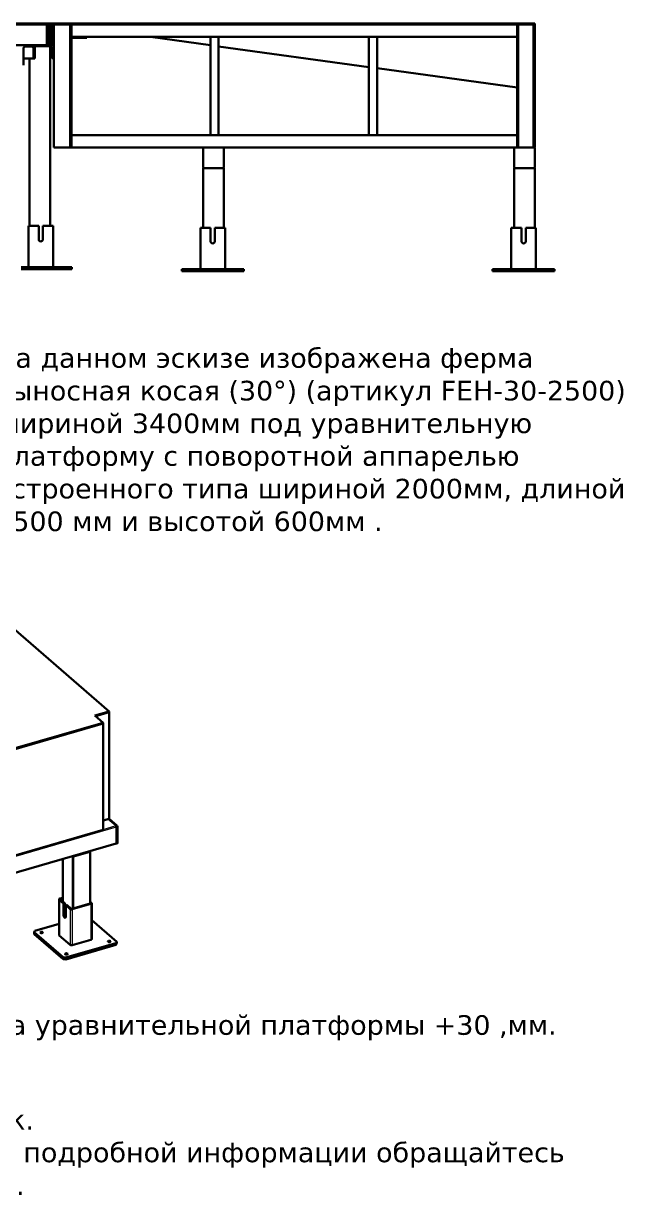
# Model space of a CAD drawing. Header units: millimetres. Extents: x 55353 to 62376, y 2444 to 7102.
# Drawn here: x 60477 to 62376, y 3203 to 6926 of the extents above; entities that cross this region are included whole.
import ezdxf

# ---------------------------------------------------------------- set-up
doc = ezdxf.new("R2010")
doc.units = ezdxf.units.MM
doc.linetypes.add('K5LT_BASIC', pattern=[0])
doc.linetypes.add('K5LT_THIN', pattern=[0])
doc.styles.get("Standard").update_dxf_attribs({"font": 'verdana.TTF'})

msp = doc.modelspace()

# ---------------------------------------------------------------- linework, layer by layer
at = {"color": 5, "linetype": 'K5LT_BASIC', "lineweight": 30, "true_color": 0x0000ff}
for p, q in [((60573.139, 6926.267), (59380.453, 6926.267)), ((60573.139, 6926.267), (60573.139, 6923.001)), ((60573.139, 6926.267), (60573.139, 6923.001)), ((60573.139, 6923.001), (60573.139, 6926.267)), ((60573.139, 6923.001), (60573.139, 6926.267)), ((60625.395, 6926.267), (60573.139, 6926.267)), ((60625.395, 6926.267), (60625.395, 6923.001)), ((62042.843, 6926.267), (60625.395, 6926.267)), ((62095.1, 6926.267), (62042.843, 6926.267)), ((62042.843, 6926.267), (62042.843, 6923.001)), ((62095.1, 6926.267), (62095.1, 6923.001)), ((58649.582, 6923.001), (60551.43, 6923.001)), ((60573.139, 6923.001), (59380.453, 6923.001)), ((60551.43, 6923.001), (60551.43, 6857.68)), ((60554.697, 6923.001), (60554.697, 6857.68)), ((60561.72, 6923.001), (60561.72, 6857.68)), ((60567.377, 6923.001), (60567.377, 6857.68)), ((60567.377, 6857.68), (60567.377, 6923.001)), ((60573.034, 6857.68), (60573.034, 6923.001)), ((60573.139, 6857.68), (60573.139, 6923.001)), ((60625.395, 6923.001), (60573.139, 6923.001)), ((60625.395, 6923.001), (60573.139, 6923.001)), ((60629.314, 6923.001), (60625.395, 6923.001)), ((60625.395, 6534.345), (60625.395, 6923.001)), ((62042.843, 6923.001), (60625.395, 6923.001)), ((60629.314, 6534.345), (60629.314, 6923.001)), ((60629.314, 6885.768), (60629.314, 6921.041)), ((62042.843, 6923.001), (62038.924, 6923.001)), ((62038.924, 6534.345), (62038.924, 6923.001)), ((62038.924, 6885.768), (62038.924, 6921.041)), ((62095.1, 6923.001), (62042.843, 6923.001)), ((62091.18, 6923.001), (62042.843, 6923.001)), ((62042.843, 6534.345), (62042.843, 6923.001)), ((62095.1, 6923.001), (62091.18, 6923.001)), ((62091.18, 6534.345), (62091.18, 6923.001)), ((62091.18, 6534.345), (62091.18, 6923.001)), ((62095.1, 6534.345), (62095.1, 6923.001)), ((60551.43, 6857.68), (58649.582, 6857.68)), ((60481.364, 6853.108), (60506.512, 6853.108)), ((60507.819, 6855.721), (60507.819, 6857.68)), ((60513.672, 6857.68), (60513.672, 6815.876)), ((60562.1, 6854.414), (60513.672, 6854.414)), ((60551.43, 6857.68), (60554.697, 6857.68)), ((60561.72, 6857.68), (60554.697, 6857.68)), ((60561.72, 6857.68), (60567.377, 6857.68)), ((60562.034, 6854.414), (60562.034, 6286.129)), ((60573.034, 6857.68), (60567.377, 6857.68)), ((60573.139, 6857.68), (60573.034, 6857.68)), ((60573.139, 6857.68), (60573.139, 6815.876)), ((60573.139, 6534.345), (60573.139, 6857.68)), ((61068.674, 6883.809), (60629.314, 6883.809)), ((60677.651, 6881.196), (60629.314, 6881.196)), ((60677.651, 6883.809), (60677.651, 6881.196)), ((60879.491, 6883.809), (60677.651, 6883.809)), ((60879.491, 6883.809), (60677.651, 6883.809)), ((61068.674, 6883.809), (60677.651, 6883.809)), ((61068.674, 6857.75), (60879.491, 6883.809)), ((60879.491, 6883.809), (61068.674, 6883.809)), ((61070.634, 6883.809), (61068.674, 6883.809)), ((61068.674, 6883.809), (61068.674, 6573.538)), ((61068.674, 6573.538), (61068.674, 6883.809)), ((61068.674, 6573.538), (61068.674, 6857.75)), ((61068.674, 6857.75), (61068.674, 6573.538)), ((61092.843, 6883.809), (61070.634, 6883.809)), ((61094.802, 6883.809), (61092.843, 6883.809)), ((61094.802, 6883.809), (61094.802, 6573.538)), ((61094.802, 6573.538), (61094.802, 6883.809)), ((61094.802, 6883.809), (61569.925, 6883.809)), ((61569.925, 6883.809), (61094.802, 6883.809)), ((61569.925, 6883.809), (61094.802, 6883.809)), ((61094.802, 6573.538), (61094.802, 6854.151)), ((61094.802, 6854.151), (61094.802, 6573.538)), ((61569.925, 6788.707), (61094.802, 6854.151)), ((61571.885, 6883.809), (61569.925, 6883.809)), ((61569.925, 6573.538), (61569.925, 6883.809)), ((61569.925, 6883.809), (61569.925, 6573.538)), ((61594.094, 6883.809), (61571.885, 6883.809)), ((61596.053, 6883.809), (61594.094, 6883.809)), ((61596.053, 6573.538), (61596.053, 6883.809)), ((61596.053, 6883.809), (61596.053, 6573.538)), ((61596.053, 6883.809), (62038.924, 6883.809)), ((62038.924, 6883.809), (61596.053, 6883.809)), ((62038.924, 6883.809), (61596.053, 6883.809)), ((60477.445, 6794.973), (60477.445, 6845.27)), ((60511.749, 6815.876), (60477.445, 6815.876)), ((60496.714, 6815.876), (60496.714, 6286.129)), ((60508.92, 6819.142), (60508.92, 6848.862)), ((60513.672, 6815.876), (60511.749, 6815.876)), ((60567.652, 6819.142), (60567.652, 6848.862)), ((60573.139, 6815.876), (60570.918, 6815.876)), ((61569.925, 6788.707), (61569.925, 6573.538)), ((61569.925, 6573.538), (61569.925, 6788.707)), ((61596.053, 6785.108), (61596.053, 6573.538)), ((61596.053, 6573.538), (61596.053, 6785.108)), ((62038.924, 6724.107), (61596.053, 6785.108)), ((61068.674, 6573.538), (60629.314, 6573.538)), ((61068.674, 6573.538), (60629.314, 6573.538)), ((61068.674, 6573.538), (60629.314, 6573.538)), ((61068.674, 6573.538), (60629.314, 6573.538)), ((60629.314, 6536.305), (60629.314, 6571.578)), ((61070.634, 6573.538), (61068.674, 6573.538)), ((61092.843, 6573.538), (61070.634, 6573.538)), ((61094.802, 6573.538), (61092.843, 6573.538)), ((61569.925, 6573.538), (61094.802, 6573.538)), ((61569.925, 6573.538), (61094.802, 6573.538)), ((61569.925, 6573.538), (61094.802, 6573.538)), ((61569.925, 6573.538), (61094.802, 6573.538)), ((61571.885, 6573.538), (61569.925, 6573.538)), ((61569.925, 6573.538), (61571.885, 6573.538)), ((61594.094, 6573.538), (61571.885, 6573.538)), ((61571.885, 6573.538), (61594.094, 6573.538)), ((61596.053, 6573.538), (61594.094, 6573.538)), ((61594.094, 6573.538), (61596.053, 6573.538)), ((62038.924, 6573.538), (61596.053, 6573.538)), ((62038.924, 6573.538), (61596.053, 6573.538)), ((62038.924, 6573.538), (61596.053, 6573.538)), ((62038.924, 6573.538), (61596.053, 6573.538)), ((62038.924, 6536.305), (62038.924, 6571.578)), ((60625.395, 6534.345), (60573.139, 6534.345)), ((60629.314, 6534.345), (60625.395, 6534.345)), ((61049.323, 6534.345), (60629.314, 6534.345)), ((61049.323, 6534.345), (60629.314, 6534.345)), ((61049.323, 6534.345), (60629.314, 6534.345)), ((61049.323, 6534.345), (60629.314, 6534.345)), ((61046.057, 6472.291), (61046.057, 6531.079)), ((61049.323, 6534.345), (61108.111, 6534.345)), ((61569.925, 6534.345), (61108.111, 6534.345)), ((61569.925, 6534.345), (61108.111, 6534.345)), ((61569.925, 6534.345), (61108.111, 6534.345)), ((62033.045, 6534.345), (61108.111, 6534.345)), ((61111.377, 6531.079), (61111.377, 6472.291)), ((61569.925, 6534.345), (61602.585, 6534.345)), ((62033.045, 6534.345), (61602.585, 6534.345)), ((62033.045, 6534.345), (61602.585, 6534.345)), ((62033.045, 6534.345), (61602.585, 6534.345)), ((62029.779, 6472.291), (62029.779, 6531.079)), ((62033.045, 6534.345), (62091.834, 6534.345)), ((62042.843, 6534.345), (62038.924, 6534.345)), ((62095.1, 6534.345), (62091.834, 6534.345)), ((62091.834, 6534.345), (62095.1, 6534.345)), ((62095.1, 6531.079), (62095.1, 6472.291)), ((61046.057, 6469.025), (61046.057, 6279.597)), ((61046.057, 6279.597), (61046.057, 6469.025)), ((61046.057, 6469.025), (61049.322, 6469.025)), ((61108.111, 6469.025), (61049.323, 6469.025)), ((61108.113, 6469.025), (61111.377, 6469.025)), ((61111.377, 6469.025), (61111.377, 6279.597)), ((61111.377, 6279.597), (61111.377, 6469.025)), ((62029.779, 6469.025), (62033.044, 6469.025)), ((62029.779, 6279.597), (62029.779, 6469.025)), ((62029.779, 6469.025), (62029.779, 6279.597)), ((62091.834, 6469.025), (62033.045, 6469.025)), ((62091.836, 6469.025), (62095.1, 6469.025)), ((62095.1, 6279.597), (62095.1, 6469.025)), ((62095.1, 6469.025), (62095.1, 6279.597)), ((60498.021, 6286.129), (60492.795, 6286.129)), ((60492.795, 6286.129), (60492.795, 6155.488)), ((60525.455, 6286.129), (60498.021, 6286.129)), ((60525.455, 6286.129), (60525.455, 6243.671)), ((60565.954, 6286.129), (60538.519, 6286.129)), ((60538.519, 6243.671), (60538.519, 6286.129)), ((60571.179, 6286.129), (60565.954, 6286.129)), ((60571.179, 6286.129), (60571.179, 6155.488)), ((61042.138, 6279.597), (61036.912, 6279.597)), ((61036.912, 6279.597), (61036.912, 6148.956)), ((61069.572, 6279.597), (61042.138, 6279.597)), ((61069.572, 6279.597), (61069.572, 6237.139)), ((61110.071, 6279.597), (61082.636, 6279.597)), ((61082.636, 6237.139), (61082.636, 6279.597)), ((61115.297, 6279.597), (61110.071, 6279.597)), ((61115.297, 6279.597), (61115.297, 6148.956)), ((62025.86, 6279.597), (62020.635, 6279.597)), ((62020.635, 6279.597), (62020.635, 6148.956)), ((62053.295, 6279.597), (62025.86, 6279.597)), ((62053.295, 6279.597), (62053.295, 6237.139)), ((62093.793, 6279.597), (62066.359, 6279.597)), ((62066.359, 6237.139), (62066.359, 6279.597)), ((62099.019, 6279.597), (62093.793, 6279.597)), ((62099.019, 6279.597), (62099.019, 6148.956)), ((60623.435, 6155.488), (60469.933, 6155.488)), ((60623.435, 6148.956), (60469.933, 6148.956)), ((60629.967, 6155.488), (60623.435, 6155.488)), ((60623.435, 6155.488), (60623.435, 6148.956)), ((60629.967, 6148.956), (60623.435, 6148.956)), ((60629.967, 6155.488), (60629.967, 6148.956)), ((60984.656, 6148.956), (60978.124, 6148.956)), ((60978.124, 6148.956), (60978.124, 6142.424)), ((60984.656, 6148.956), (60984.656, 6142.424)), ((61167.553, 6148.956), (60984.656, 6148.956)), ((61174.085, 6148.956), (61167.553, 6148.956)), ((61167.553, 6148.956), (61167.553, 6142.424)), ((61174.085, 6148.956), (61174.085, 6142.424)), ((61968.378, 6148.956), (61961.846, 6148.956)), ((61961.846, 6148.956), (61961.846, 6142.424)), ((61968.378, 6148.956), (61968.378, 6142.424)), ((62151.275, 6148.956), (61968.378, 6148.956)), ((62157.807, 6148.956), (62151.275, 6148.956)), ((62151.275, 6148.956), (62151.275, 6142.424)), ((62157.807, 6148.956), (62157.807, 6142.424)), ((60984.656, 6142.424), (60978.124, 6142.424)), ((61167.553, 6142.424), (60984.656, 6142.424)), ((61174.085, 6142.424), (61167.553, 6142.424)), ((61968.378, 6142.424), (61961.846, 6142.424)), ((62151.275, 6142.424), (61968.378, 6142.424)), ((62157.807, 6142.424), (62151.275, 6142.424))]:
    msp.add_line(p, q, dxfattribs=at)
at = {"color": 5, "linetype": 'K5LT_BASIC', "lineweight": 30}
for p, q in [((60748.498, 4750.127), (60039.773, 5363.9)), ((60703.242, 4737.063), (60748.498, 4750.127)), ((60729.371, 4714.435), (60703.242, 4737.063)), ((60705.692, 4734.942), (60748.498, 4747.299)), ((60705.692, 4734.942), (60748.498, 4747.299)), ((60748.498, 4747.299), (60748.498, 4750.127)), ((60748.498, 4747.299), (60748.498, 4410.713)), ((60387.128, 4615.639), (60729.371, 4714.435)), ((60387.128, 4612.81), (60729.371, 4711.607)), ((60729.371, 4711.607), (60387.128, 4612.81)), ((60729.371, 4711.607), (60729.371, 4714.435)), ((60729.371, 4375.022), (60729.371, 4711.607)), ((60748.498, 4410.713), (60729.371, 4405.192)), ((60745.669, 4409.897), (60770.164, 4388.683)), ((60745.669, 4409.897), (60770.164, 4388.683)), ((60748.498, 4410.713), (60772.993, 4389.5)), ((60387.128, 4276.225), (60729.371, 4375.022)), ((60771.797, 4384.441), (60771.797, 4333.529)), ((60771.797, 4384.441), (60771.797, 4333.529)), ((60774.626, 4385.257), (60774.626, 4334.345)), ((60771.07, 4331.805), (58853.382, 3778.216)), ((60773.899, 4332.622), (60771.07, 4331.805)), ((60601.739, 4148.665), (60601.739, 4282.923)), ((60686.944, 4306.205), (60636.032, 4291.508)), ((60688.577, 4142.627), (60688.577, 4307.619)), ((60589.964, 4042.505), (60589.964, 4155.643)), ((60604.381, 4142.458), (60590.664, 4154.337)), ((60592.577, 4157.906), (60601.739, 4160.551)), ((60594.058, 4155.317), (60607.775, 4143.437)), ((60601.739, 4158.288), (60594.536, 4156.209)), ((60604.381, 4142.458), (60607.775, 4143.437)), ((60604.381, 4142.458), (60604.381, 4105.688)), ((60607.775, 4106.667), (60607.775, 4143.437)), ((60614.307, 4137.78), (60610.913, 4136.801)), ((60610.913, 4100.031), (60610.913, 4136.801)), ((60624.63, 4124.921), (60610.913, 4136.801)), ((60614.307, 4137.78), (60628.025, 4125.901)), ((60629.809, 4125.662), (60688.641, 4142.645)), ((60690.601, 4140.948), (60631.769, 4123.965)), ((60688.577, 4147.926), (60692.513, 4144.517)), ((60689.119, 4143.537), (60688.577, 4144.007)), ((60693.213, 4030.073), (60693.213, 4143.211)), ((60513.402, 4055.854), (60589.964, 4077.955)), ((60693.213, 4089.561), (60772.166, 4021.186)), ((60511.011, 4051.392), (60513.402, 4055.854)), ((60511.011, 4051.392), (60511.011, 4045.735)), ((60602.459, 3972.196), (60511.011, 4051.392)), ((60602.459, 3966.539), (60511.011, 4045.735)), ((60624.63, 4011.783), (60590.664, 4041.199)), ((60690.601, 4027.81), (60631.769, 4010.827)), ((60769.775, 4016.725), (60611.382, 3971)), ((60769.775, 4011.068), (60611.382, 3965.343)), ((60772.166, 4021.186), (60769.775, 4016.725)), ((60769.775, 4016.725), (60769.775, 4011.068)), ((60772.166, 4015.529), (60769.775, 4011.068)), ((60772.166, 4021.186), (60772.166, 4015.529)), ((60611.382, 3971), (60602.459, 3972.196)), ((60602.459, 3972.196), (60602.459, 3966.539)), ((60611.382, 3965.343), (60602.459, 3966.539)), ((60611.382, 3971), (60611.382, 3965.343))]:
    msp.add_line(p, q, dxfattribs=at)
at = {"color": 5, "linetype": 'K5LT_THIN', "lineweight": 9}
for p, q in [((58854.11, 3830.852), (60771.797, 4384.441)), ((60729.371, 4376.907), (60770.164, 4388.683)), ((60770.164, 4388.683), (60772.993, 4389.5)), ((60771.797, 4384.441), (60774.626, 4385.257)), ((58854.11, 3779.94), (60771.797, 4333.529)), ((60771.797, 4333.529), (60774.626, 4334.345)), ((60602.176, 4283.05), (60602.176, 4148.286)), ((60631.57, 4291.535), (60631.57, 4126.17)), ((60636.032, 4291.508), (60636.032, 4127.458)), ((60686.944, 4306.205), (60686.944, 4142.155)), ((60590.664, 4154.337), (60590.664, 4041.199)), ((60594.536, 4156.209), (60594.536, 4154.903)), ((60689.119, 4143.537), (60689.119, 4142.884)), ((60690.601, 4140.948), (60690.601, 4027.81)), ((60607.775, 4106.667), (60604.381, 4105.688)), ((60624.63, 4124.921), (60624.63, 4011.783)), ((60631.769, 4123.965), (60631.769, 4010.827))]:
    msp.add_line(p, q, dxfattribs=at)
at = {"color": 5, "linetype": 'K5LT_BASIC', "lineweight": 30, "true_color": 0x0000ff}
for centre, radius, start, end in [((60562.1, 6848.862), 5.552, 0, 90), ((60570.918, 6819.142), 3.266, 180, 270), ((61049.323, 6531.079), 3.266, 90, 180), ((61108.111, 6531.079), 3.266, 0, 90), ((62033.045, 6531.079), 3.266, 90, 180), ((62091.834, 6531.079), 3.266, 0, 90), ((61049.323, 6472.291), 3.266, 180, 270), ((61108.111, 6472.291), 3.266, 270, 0), ((62033.045, 6472.291), 3.266, 180, 270), ((62091.834, 6472.291), 3.266, 270, 0), ((60531.987, 6243.671), 6.532, 180, 0), ((61076.104, 6237.139), 6.532, 180, 0), ((62059.827, 6237.139), 6.532, 180, 0)]:
    msp.add_arc(centre, radius, start, end, dxfattribs=at)
for centre, major_axis, ratio, start_param, end_param in [((60481.364, 6845.27), (0, -7.838), 0.50000002, -3.14159265, -1.57079633), ((60506.512, 6855.721), (0, -2.613), 0.50000002, 0, 1.57079633), ((60504.112, 6848.862), (0, 5.552), 0.86602541, -1.57079633, -0.64495988), ((60511.749, 6819.142), (0, -3.266), 0.86602541, -1.57079633, 0)]:
    msp.add_ellipse(centre, major_axis=major_axis, ratio=ratio, start_param=start_param, end_param=end_param, dxfattribs=at)
at = {"color": 5, "linetype": 'K5LT_BASIC', "lineweight": 30}
for centre, major_axis, ratio, start_param, end_param in [((60770.164, 4385.855), (-0.906, 3.138), 0.4330127, -2.15879893, -0.5880026), ((60770.164, 4385.855), (-0.906, 3.138), 0.4330127, -2.15879893, -0.5880026), ((60772.993, 4386.671), (-0.906, 3.138), 0.4330127, -2.15879893, -0.5880026), ((60770.164, 4334.943), (-0.906, 3.138), 0.4330127, -3.14159265, -2.15879893), ((60770.164, 4334.943), (-0.906, 3.138), 0.4330127, -3.14159265, -2.15879893), ((60772.993, 4335.759), (-0.906, 3.138), 0.4330127, -3.14159265, -2.15879893), ((60634.399, 4292.922), (3.266, 0), 0.5, -2.31039023, -1.04719755), ((60685.311, 4307.619), (3.266, 0), 0.5, -1.04719755, 0), ((60685.311, 4307.619), (3.266, 0), 0.5, 0, 0.21599513), ((60595.19, 4155.643), (-5.226, 0), 0.5, -1.04719755, 0), ((60595.19, 4155.643), (-5.226, 0), 0.5, 0, 0.52359878), ((60595.19, 4155.643), (-1.306, 0), 0.5, -1.04719755, 0), ((60595.19, 4155.643), (-1.306, 0), 0.5, 0, 0.52359878), ((60687.988, 4143.211), (1.306, 0), 0.5, -1.04719755, 0), ((60687.988, 4143.211), (1.306, 0), 0.5, 0, 0.52359878), ((60687.988, 4143.211), (5.226, 0), 0.5, -1.04719755, 0), ((60687.988, 4143.211), (5.226, 0), 0.5, 0, 0.52359878), ((60607.647, 4102.859), (1.812, -6.276), 0.4330127, -2.15879893, 0), ((60611.041, 4103.839), (1.812, -6.276), 0.4330127, -2.15879893, -0.67449093), ((60607.647, 4102.859), (1.812, -6.276), 0.4330127, 0, 0.98279372), ((60629.156, 4126.228), (5.226, 0), 0.5, -2.61799388, -1.04719755), ((60629.156, 4126.228), (-1.306, 0), 0.5, 0.52359878, 2.0943951), ((60534.514, 4050.634), (-4.246, 0), 0.5, 3.14159265, 6.28318531), ((60534.514, 4050.634), (-4.246, 0), 0.5, 0, 0.52359878), ((60534.514, 4050.634), (-4.246, 0), 0.5, 0.52359878, 3.14159265), ((60595.19, 4042.505), (-5.226, 0), 0.5, 0, 0.52359878), ((60687.988, 4030.073), (5.226, 0), 0.5, -1.04719755, 0), ((60748.663, 4021.944), (-4.246, 0), 0.5, 3.14159265, 6.28318531), ((60748.663, 4021.944), (-4.246, 0), 0.5, 0, 0.52359878), ((60748.663, 4021.944), (-4.246, 0), 0.5, 0.52359878, 3.14159265), ((60612.898, 3982.752), (-4.246, 0), 0.5, 3.14159265, 6.28318531), ((60629.156, 4013.09), (5.226, 0), 0.5, -2.61799388, -1.04719755), ((60612.898, 3982.752), (-4.246, 0), 0.5, 0, 0.52359878), ((60612.898, 3982.752), (-4.246, 0), 0.5, 0.52359878, 3.14159265)]:
    msp.add_ellipse(centre, major_axis=major_axis, ratio=ratio, start_param=start_param, end_param=end_param, dxfattribs=at)

# ---------------------------------------------------------------- texts
at = {"char_height": 62, "attachment_point": 1}
for s, insert, width in [('На данном эскизе изображена ферма выносная косая (30°) (артикул FEH-30-2500) \\Pшириной 3400мм под уравнительную платформу с поворотной аппарелью встроенного типа шириной 2000мм, длиной 2500 мм и высотой 600мм .', (60387.908, 5899.322), 2091.37566), ('L=длина уравнительной платформы +30 ,мм.', (60091.331, 3788.953), 7102.90094), ('1.* - Размер для справок. \\P2. Для получения более подробной информации обращайтесь\\P    в компанию "Дорхан".', (59375.23, 3489.26), 7102.90094)]:
    msp.add_mtext(s, dxfattribs=dict(at, insert=insert, width=width))

doc.saveas('drawing.dxf')
